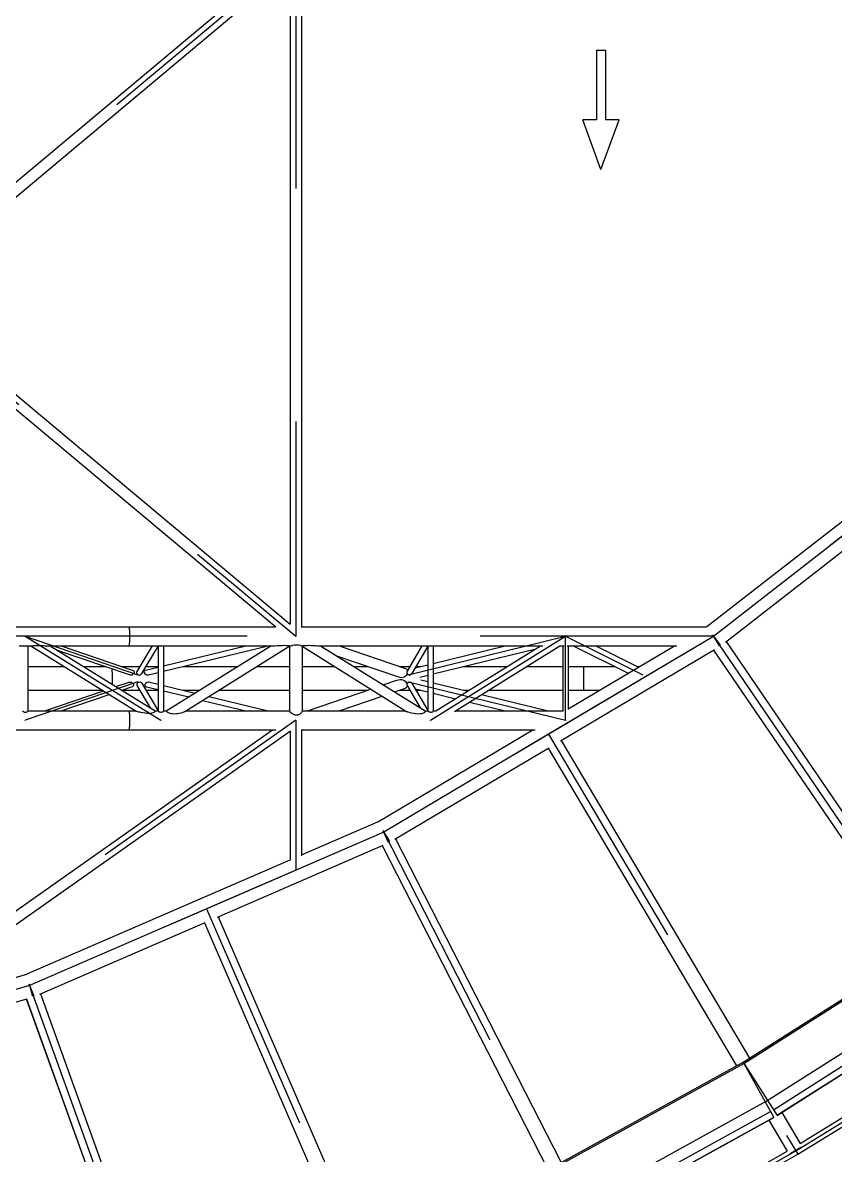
# Model space of a CAD drawing. Header units: millimetres. Extents: x 150209.93 to 150215.05, y 136675.65 to 136679.93.
# Drawn here: x 150213.8461 to 150214.1946, y 136675.9502 to 136676.4358 of the extents above; entities that cross this region are included whole.
import ezdxf

# ---------------------------------------------------------------- set-up
doc = ezdxf.new("R2010")
doc.units = ezdxf.units.MM
doc.header["$LTSCALE"] = 0.25
doc.linetypes.add('CENTER', pattern=[50.8, 31.75, -6.35, 6.35, -6.35])
doc.linetypes.add('XKITLINE00', pattern=[0])

# ---------------------------------------------------------------- blocks, each defined once
blk = doc.blocks.new('çatıı')
at = {"color": 8, "linetype": 'CENTER'}
for p, q in [((25173.6, 4170.3), (23430, 2710.3)), ((23430, 4170.3), (25173.6, 2710.3)), ((25173.6, 4170.3), (25173.6, 2710.3)), ((26714.9, 3212.6), (26069.1, 2710.2)), ((26714.9, 3212.6), (26069.1, 2710.2)), ((26392, 2961.4), (26069.1, 2710.2)), ((24815.9, 2710.3), (23430, 2710.3)), ((24593.9, 2710.3), (24835.2, 2627.8)), ((24593.9, 2710.3), (24884.5, 2530.3)), ((26069.2, 2710.3), (24815.9, 2710.3)), ((26069.1, 2710.2), (25362.3, 2290.9)), ((26069.1, 2710.2), (25362.3, 2290.9)), ((25414.3, 2627.8), (25751.8, 2710.3)), ((25462.7, 2530.3), (25751.8, 2710.3)), ((26069.1, 2710.2), (25715.7, 2500.5)), ((25751.8, 2710.3), (25917.5, 2627.8)), ((25751.8, 2530.3), (25751.8, 2710.3)), ((26069.1, 2710.2), (26577, 1965.4)), ((26069.1, 2710.2), (26646.5, 1863.3)), ((24835.2, 2612.8), (24593.9, 2530.3)), ((25414.3, 2612.8), (25751.8, 2530.3)), ((25173.6, 2530.3), (24201.8, 1845.4)), ((25173.6, 2530.3), (25173.5, 2209)), ((25715.7, 2500.5), (25362.3, 2290.9)), ((25715.7, 2500.5), (26182.3, 1714.1)), ((25715.7, 2500.5), (26245.3, 1607.9)), ((25362.3, 2290.9), (24603, 1961.6)), ((25362.3, 2290.9), (24603, 1961.6)), ((25362.3, 2290.9), (24982.7, 2126.2)), ((25362.3, 2290.9), (25772.7, 1488.2)), ((25362.3, 2290.9), (25828.9, 1378.2)), ((24982.7, 2126.2), (24603, 1961.6)), ((24982.7, 2126.2), (25346.6, 1287.1)), ((24982.7, 2126.2), (25395.7, 1173.8)), ((26134.5, 1794.7), (26524.2, 2042.8)), ((24603, 1961.6), (23800.5, 1729.3)), ((24603, 1961.6), (23800.5, 1729.3)), ((24603, 1961.6), (24201.8, 1845.4)), ((24603, 1961.6), (24908.6, 1113.5)), ((24603, 1961.6), (24950.4, 997.3)), ((26182.3, 1714.1), (26577, 1965.4)), ((25730, 1571.6), (26134.5, 1794.7)), ((26245.3, 1607.9), (26448, 1732.5)), ((25772.7, 1488.2), (26182.3, 1714.1)), ((26038.9, 1489.8), (26245.3, 1607.9))]:
    blk.add_line(p, q, dxfattribs=at)
at = {"color": 8, "linetype": 'XKITLINE00'}
for p, q in [((24301.8, 3456.2), (25130.4, 4150)), ((24320.8, 3440.3), (25162.2, 4144.8)), ((25161.4, 4144.2), (25161.4, 2736.4)), ((25185.8, 4150), (25185.8, 2729.5)), ((23506.2, 4122.4), (25161.5, 2736.3)), ((23506.2, 4090.6), (25130.7, 2730.3)), ((26054.8, 2731.2), (26698.1, 3231.7)), ((26094.7, 2698), (26396.4, 2932.6)), ((23551.9, 2730.6), (24815.9, 2730.6)), ((24815.9, 2730.6), (24816.2, 2730.3)), ((24815.9, 2730.6), (24816.2, 2730.3)), ((24815.9, 2730.6), (25130.4, 2730.6)), ((24816.2, 2730.3), (24816.4, 2729.4)), ((24816.2, 2730.3), (24816.4, 2729.4)), ((24816.4, 2729.4), (24816.6, 2727.9)), ((24816.6, 2727.9), (24816.9, 2725.8)), ((24816.9, 2725.8), (24817, 2723.3)), ((24817, 2723.3), (24817.2, 2720.4)), ((24817.2, 2720.4), (24817.3, 2717.2)), ((25185.8, 2730.6), (26054, 2730.6)), ((26053.6, 2730.6), (26054.8, 2731.2)), ((24816.9, 2694.7), (24816.6, 2692.7)), ((24817, 2697.2), (24816.9, 2694.7)), ((24817.2, 2700.1), (24817, 2697.2)), ((24817.3, 2703.3), (24817.2, 2700.1)), ((24817.3, 2717.2), (24817.4, 2713.8)), ((24817.4, 2706.7), (24817.3, 2703.3)), ((24817.4, 2713.8), (24817.4, 2710.3)), ((24817.4, 2710.3), (24817.4, 2706.7)), ((26066.7, 2713.3), (26083.5, 2691.6)), ((26067.1, 2713.6), (26081.1, 2690)), ((26072, 2706.5), (26071.9, 2705.4)), ((26072, 2706.3), (26072.1, 2706.4)), ((26096.2, 2699.1), (26535.3, 2055.1)), ((24580.8, 2690), (24594, 2690)), ((24589.4, 2690), (24589.8, 2689.9)), ((24589.8, 2689.9), (24590.6, 2689.9)), ((24589.9, 2690), (24590.3, 2689.9)), ((24590.6, 2689.9), (24592.2, 2690)), ((24592.2, 2690), (24594, 2690)), ((24594, 2690), (24595.7, 2690)), ((24595.7, 2690), (24608.6, 2690)), ((24595.7, 2690), (24597.3, 2689.9)), ((24597.3, 2689.9), (24598.6, 2689.9)), ((24598.2, 2689.9), (24598.4, 2690)), ((24598.2, 2689.9), (24598.2, 2689.9)), ((24598.6, 2689.9), (24598.9, 2690)), ((24598.6, 2689.9), (24598.6, 2689.9)), ((24599.6, 2690), (24599.6, 2550)), ((24606, 2690), (24831.7, 2550.1)), ((24606.2, 2690), (24606.3, 2689.9)), ((24606.3, 2689.9), (24606.8, 2690)), ((24606.8, 2690), (24608.6, 2690)), ((24607.2, 2690), (24607.3, 2690)), ((24608.6, 2690), (24610.8, 2690.3)), ((24608.6, 2690), (24608.6, 2690)), ((24610.8, 2690.3), (24614, 2690.5)), ((24614, 2690.5), (24615.1, 2690.6)), ((24615.1, 2690.6), (24617.6, 2690.8)), ((24617.6, 2690.8), (24622, 2690.9)), ((24622, 2690.9), (24626.9, 2690.8)), ((24626.9, 2690.8), (24629.3, 2690.6)), ((24629.3, 2690.6), (24631.9, 2690.5)), ((24631.9, 2690.5), (24636.6, 2690.2)), ((24636.6, 2690.2), (24640, 2690)), ((24639.8, 2690), (24815.9, 2690)), ((24640, 2690), (24640.8, 2690)), ((24640.8, 2690), (24643.8, 2690)), ((24643.8, 2690), (24644.8, 2689.9)), ((24644.8, 2689.9), (24644.9, 2690)), ((24647.5, 2690), (24872.6, 2550.5)), ((24661.9, 2681), (24816.4, 2628.2)), ((24670.9, 2690), (24824.9, 2637.3)), ((24816.2, 2690.3), (24815.9, 2690)), ((24816.2, 2690.3), (24815.9, 2690)), ((24815.9, 2690), (24884.4, 2690)), ((24816.4, 2691.2), (24816.2, 2690.3)), ((24816.4, 2691.2), (24816.2, 2690.3)), ((24816.6, 2692.7), (24816.4, 2691.2)), ((24865.8, 2690), (24832.9, 2635.1)), ((24878.8, 2689.7), (24843.3, 2630.3)), ((24878.8, 2690), (24878.8, 2550.3)), ((24880.3, 2690), (24880.7, 2689.9)), ((24880.7, 2689.9), (24881.1, 2689.9)), ((24880.8, 2690), (24881.1, 2689.9)), ((24881.1, 2689.9), (24882.6, 2690)), ((24882.6, 2690), (24884.4, 2690)), ((24884.4, 2690), (24886.1, 2690)), ((24886.1, 2690), (25127.1, 2690)), ((24886.1, 2690), (24887.8, 2690)), ((24887.8, 2690), (24889, 2689.9)), ((24888.9, 2689.9), (24889.1, 2690)), ((24889, 2689.9), (24889.3, 2689.9)), ((24889.3, 2689.9), (24889.6, 2690)), ((24890.2, 2635.4), (25114.2, 2690)), ((24890.2, 2647), (25066.4, 2690)), ((24890.2, 2690), (24890.2, 2549.8)), ((24896.2, 2550.4), (25120.4, 2690)), ((24936, 2549.5), (25161.3, 2689.8)), ((25123.5, 2690), (25123.9, 2689.9)), ((25123.9, 2689.9), (25125.9, 2690)), ((25124.5, 2690), (25124.8, 2689.9)), ((25125.9, 2690), (25129.3, 2690)), ((25129.3, 2690), (25129.6, 2690)), ((25129.6, 2690), (25134.3, 2690.4)), ((25134.3, 2690.4), (25139.2, 2690.7)), ((25139.2, 2690.7), (25140.4, 2690.7)), ((25140.4, 2690.7), (25144.3, 2691)), ((25144.3, 2691), (25149, 2691.1)), ((25149, 2691.1), (25153, 2690.9)), ((25153, 2690.9), (25154.3, 2690.7)), ((25154.3, 2690.7), (25156.2, 2690.6)), ((25156.2, 2690.6), (25158.8, 2690.3)), ((25158.8, 2690.3), (25159.9, 2690)), ((25159.9, 2690), (25160.4, 2690)), ((25160, 2688.9), (25160, 2550.4)), ((25160.4, 2690), (25161.5, 2689.9)), ((25160.5, 2689.2), (25160.7, 2689.3)), ((25160.7, 2689.3), (25161.3, 2689.8)), ((25160.8, 2690), (25162.2, 2690)), ((25161.1, 2689.6), (25161.2, 2689.6)), ((25161.3, 2689.8), (25161.6, 2689.9)), ((25161.5, 2689.9), (25161.6, 2690)), ((25161.5, 2689.9), (25161.5, 2689.9)), ((25161.6, 2689.9), (25162.9, 2690)), ((25161.6, 2689.9), (25161.7, 2690)), ((25162.9, 2690), (25165.1, 2690.6)), ((25165.1, 2690.6), (25166.1, 2690.7)), ((25166.1, 2690.7), (25167.7, 2691.3)), ((25167.7, 2691.3), (25170.6, 2691.9)), ((25170.6, 2691.9), (25172, 2692)), ((25172, 2692), (25173.6, 2692.3)), ((25173.6, 2692.3), (25176.6, 2692.4)), ((25176.6, 2692.4), (25179, 2692)), ((25179, 2692), (25179.5, 2692)), ((25179.5, 2692), (25182.1, 2691.4)), ((25182.1, 2691.4), (25183.9, 2690.7)), ((25183.9, 2690.7), (25184.3, 2690.7)), ((25184.3, 2690.7), (25185.9, 2690.1)), ((25185.9, 2690.1), (25186.1, 2690)), ((25186.1, 2690), (25186.8, 2690)), ((25186.6, 2690), (25187.5, 2690)), ((25186.8, 2689.9), (25188.2, 2690)), ((25186.8, 2690), (25186.9, 2689.7)), ((25186.9, 2689.6), (25187.2, 2688.9)), ((25187.2, 2689), (25411.2, 2549.5)), ((25187.2, 2688.9), (25187.3, 2688.8)), ((25187.2, 2688.9), (25187.3, 2688.8)), ((25187.3, 2688.8), (25187.3, 2549.5)), ((25188.2, 2690), (25188.8, 2690)), ((25188.8, 2690), (25190.4, 2690.3)), ((25190.4, 2690.3), (25193.4, 2690.6)), ((25193.4, 2690.6), (25195.5, 2690.7)), ((25195.5, 2690.7), (25197, 2690.9)), ((25197, 2690.9), (25201.2, 2691.1)), ((25201.2, 2691.1), (25206, 2691)), ((25206, 2691), (25209.8, 2690.7)), ((25209.8, 2690.7), (25211, 2690.7)), ((25211, 2690.7), (25215.7, 2690.4)), ((25215.7, 2690.4), (25220.1, 2690)), ((25220.1, 2690), (25220.3, 2690)), ((25220.3, 2690), (25223.3, 2690)), ((25222.3, 2690), (25462.7, 2690)), ((25223.3, 2690), (25224.8, 2689.9)), ((25223.9, 2689.9), (25224.1, 2690)), ((25224.8, 2689.9), (25225.1, 2690)), ((25226.9, 2690), (25451, 2550.4)), ((25266.6, 2690), (25408.7, 2641.3)), ((25444.2, 2690), (25412.3, 2635.7)), ((25457, 2689.3), (25422.4, 2630.4)), ((25457, 2690), (25457, 2550.2)), ((25458.5, 2690), (25458.8, 2689.9)), ((25458.8, 2689.9), (25459.4, 2689.9)), ((25458.9, 2690), (25459.3, 2689.9)), ((25459.4, 2689.9), (25460.9, 2690)), ((25460.9, 2690), (25462.7, 2690)), ((25462.7, 2690), (25464.5, 2690)), ((25464.5, 2690), (25466.1, 2690)), ((25464.5, 2690), (25703.6, 2690)), ((25466.1, 2690), (25467.3, 2689.9)), ((25467.1, 2689.9), (25467.3, 2690)), ((25467.3, 2689.9), (25467.5, 2689.9)), ((25467.5, 2689.9), (25467.8, 2690)), ((25468.4, 2652.3), (25622.6, 2690)), ((25468.4, 2690), (25468.4, 2549.9)), ((25468.4, 2629.7), (25688, 2683.4)), ((25474.3, 2550.3), (25698.5, 2690)), ((25514.1, 2549.4), (25739.8, 2690)), ((25739.5, 2690), (25749.3, 2690)), ((25740.9, 2486), (26071.1, 2681.9)), ((25746.1, 2690), (25746.1, 2550.2)), ((25755.5, 2690), (25990.4, 2690)), ((25757.5, 2554.9), (25985.2, 2690)), ((25757.5, 2690), (25757.5, 2553.4)), ((25768, 2690), (25886.1, 2631.2)), ((25817.1, 2690), (25908.5, 2644.5)), ((26069.5, 2680.9), (26508.6, 2036.9)), ((25260.9, 2668.8), (25393.9, 2623.2)), ((25429.7, 2642.8), (25457, 2649.5)), ((24599.6, 2645.7), (24677.5, 2645.7)), ((24719, 2645.7), (24765.3, 2645.7)), ((24779.3, 2640.9), (24779.3, 2640.8)), ((24779.3, 2640.8), (24779.6, 2638.2)), ((24779.6, 2638.2), (24779.7, 2635.2)), ((24779.7, 2635.2), (24779.9, 2631.8)), ((24779.9, 2631.8), (24780, 2628.1)), ((24780, 2628.1), (24780.1, 2624.2)), ((24780.1, 2624.2), (24780.1, 2620.3)), ((24800.4, 2645.7), (24839.3, 2645.7)), ((24816.4, 2628.2), (24818.6, 2627.6)), ((24818.6, 2627.6), (24820.8, 2627.6)), ((24820.8, 2627.6), (24823, 2628.1)), ((24823, 2628.1), (24824.8, 2629.1)), ((24824.8, 2629.1), (24825.6, 2629.8)), ((24824.9, 2637.3), (24825.9, 2636.7)), ((24825.6, 2629.8), (24826.3, 2630.4)), ((24825.9, 2636.7), (24826.4, 2636.4)), ((24827.2, 2632), (24826.3, 2630.4)), ((24826.4, 2636.4), (24827.3, 2635.1)), ((24827.5, 2633.4), (24827.2, 2632)), ((24827.3, 2635.1), (24827.5, 2633.6)), ((24827.5, 2633.6), (24827.5, 2633.4)), ((24832.9, 2635.1), (24832.5, 2633.6)), ((24832.5, 2633.6), (24832.5, 2633.2)), ((24832.5, 2633.2), (24832.6, 2632)), ((24832.6, 2632), (24833.2, 2630.4)), ((24833.2, 2630.4), (24833.8, 2629.6)), ((24833.8, 2629.6), (24834.3, 2629)), ((24834.3, 2629), (24835.8, 2628)), ((24835.8, 2628), (24837.5, 2627.5)), ((24837.5, 2627.5), (24839.2, 2627.4)), ((24839.2, 2627.4), (24840.9, 2627.9)), ((24840.9, 2627.9), (24842.3, 2628.9)), ((24842.8, 2629.6), (24842.3, 2628.9)), ((24843.3, 2630.3), (24842.8, 2629.6)), ((24848.9, 2636.2), (24848.3, 2634.9)), ((24848.3, 2634.9), (24848.3, 2633.4)), ((24848.3, 2633.4), (24848.4, 2633.3)), ((24848.4, 2633.3), (24848.9, 2631.8)), ((24848.9, 2636.2), (24849.4, 2636.6)), ((24848.9, 2631.8), (24850, 2630.2)), ((24849.4, 2636.6), (24850.1, 2637.2)), ((24850, 2630.2), (24850.7, 2629.7)), ((24850.1, 2637.2), (24851.9, 2637.7)), ((24850.7, 2629.7), (24851.6, 2628.9)), ((24851.6, 2628.9), (24853.6, 2627.9)), ((24851.9, 2637.7), (24878.8, 2644.2)), ((24852.5, 2645.7), (24878.8, 2645.7)), ((24853.6, 2627.9), (24855.8, 2627.5)), ((24855.8, 2627.5), (24858, 2627.5)), ((24858, 2627.5), (24878.8, 2632.6)), ((24932.5, 2645.7), (25049.2, 2645.7)), ((25090.5, 2645.7), (25160, 2645.7)), ((25187.3, 2645.7), (25256.7, 2645.7)), ((25298, 2645.7), (25328.3, 2645.7)), ((25393.9, 2623.2), (25396.9, 2622.5)), ((25395.9, 2645.7), (25418.2, 2645.7)), ((25396.9, 2622.5), (25400, 2622.3)), ((25400, 2622.3), (25403, 2622.6)), ((25403, 2622.6), (25405.8, 2623.5)), ((25405.8, 2623.5), (25408.2, 2624.9)), ((25408.2, 2624.9), (25409.4, 2625.9)), ((25408.7, 2641.3), (25410.7, 2640.3)), ((25409.4, 2625.9), (25410.3, 2626.6)), ((25411.9, 2628.6), (25410.3, 2626.6)), ((25410.7, 2640.3), (25411.6, 2639.4)), ((25411.6, 2639.4), (25412.2, 2638.9)), ((25412.3, 2629.7), (25411.9, 2628.6)), ((25412.3, 2635.5), (25412, 2634.3)), ((25412, 2634.3), (25412, 2633.3)), ((25412, 2633.3), (25412, 2632.5)), ((25412, 2632.5), (25412.4, 2630.7)), ((25412.2, 2638.9), (25413.2, 2637.2)), ((25412.3, 2635.7), (25412.3, 2635.5)), ((25412.6, 2630.2), (25412.3, 2629.7)), ((25412.4, 2630.7), (25412.5, 2630.7)), ((25412.5, 2630.7), (25412.7, 2630.1)), ((25412.7, 2630.1), (25413, 2629.7)), ((25413, 2629.7), (25413.4, 2629.1)), ((25413.2, 2637.2), (25413.2, 2637.1)), ((25413.4, 2629.1), (25414.9, 2628.1)), ((25414.9, 2628.1), (25416.6, 2627.5)), ((25416.6, 2627.5), (25418.4, 2627.5)), ((25418.4, 2627.5), (25420, 2628)), ((25420, 2628), (25421.4, 2629)), ((25422, 2629.7), (25421.4, 2629)), ((25422.4, 2630.3), (25422, 2629.7)), ((25431.4, 2645.7), (25441.4, 2645.7)), ((25440, 2622.8), (25457, 2626.9)), ((25533.6, 2645.7), (25627.4, 2645.7)), ((25668.7, 2645.7), (25746.1, 2645.7)), ((25757.5, 2645.7), (25857, 2645.7)), ((25906.1, 2645.7), (25910.6, 2645.7)), ((24780, 2612.4), (24779.9, 2608.7)), ((24779.9, 2608.7), (24779.9, 2608)), ((24780.1, 2616.3), (24780, 2612.4)), ((24780.1, 2620.3), (24780.1, 2616.3)), ((24788.3, 2602.7), (24814.4, 2611.7)), ((24800.8, 2595), (24823.6, 2602.8)), ((24814.4, 2611.7), (24816.5, 2612.3)), ((24816.5, 2612.3), (24818.9, 2612.3)), ((24818.9, 2612.3), (24821.2, 2611.9)), ((24821.2, 2611.9), (24823.1, 2610.9)), ((24823.1, 2610.9), (24824.1, 2610.1)), ((24823.6, 2602.8), (24824.4, 2603.3)), ((24824.1, 2610.1), (24824.7, 2609.6)), ((24824.4, 2603.3), (24825, 2603.7)), ((24824.7, 2609.6), (24825.7, 2608.1)), ((24825.9, 2605), (24825, 2603.7)), ((24825.7, 2608.1), (24826.1, 2606.5)), ((24826.1, 2606.5), (24825.9, 2605)), ((24826.1, 2606.5), (24826.1, 2606.5)), ((24833.5, 2609.4), (24832.9, 2607.8)), ((24832.9, 2607.8), (24832.9, 2606.7)), ((24832.9, 2606.7), (24832.9, 2606.2)), ((24832.9, 2606.2), (24833.3, 2604.8)), ((24833.3, 2604.8), (24861.8, 2557.2)), ((24834.2, 2610.3), (24833.5, 2609.4)), ((24834.5, 2610.8), (24834.2, 2610.3)), ((24834.5, 2610.8), (24835.9, 2611.8)), ((24835.9, 2611.8), (24837.6, 2612.4)), ((24837.6, 2612.4), (24839.4, 2612.5)), ((24839.4, 2612.5), (24841.1, 2612.1)), ((24841.1, 2612.1), (24842.5, 2611.2)), ((24842.5, 2611.2), (24843.2, 2610.3)), ((24843.2, 2610.3), (24843.6, 2609.9)), ((24843.6, 2609.9), (24878.8, 2550.9)), ((24850.3, 2606.7), (24850.1, 2605.3)), ((24850.1, 2605.3), (24850.7, 2604)), ((24851, 2608.4), (24850.3, 2606.8)), ((24850.3, 2606.8), (24850.3, 2606.7)), ((24850.7, 2604), (24851.3, 2603.5)), ((24852.3, 2609.9), (24851, 2608.4)), ((24851.3, 2603.5), (24851.9, 2603)), ((24851.9, 2603), (24853.6, 2602.4)), ((24852.3, 2609.9), (24852.8, 2610.2)), ((24852.8, 2610.2), (24854.1, 2611.2)), ((24853.6, 2602.4), (24878.8, 2596.3)), ((24854.1, 2611.2), (24856.2, 2612.1)), ((24856.2, 2612.1), (24858.5, 2612.5)), ((24858.5, 2612.5), (24860.9, 2612.4)), ((24860.9, 2612.4), (24878.8, 2608)), ((24890.2, 2605.2), (24957.8, 2588.7)), ((25361.4, 2606.2), (25390.7, 2616.2)), ((25385.4, 2591.3), (25408.6, 2599.3)), ((25390.7, 2616.2), (25393.7, 2617.2)), ((25393.7, 2617.2), (25396.9, 2617.6)), ((25396.9, 2617.6), (25400.1, 2617.5)), ((25400.1, 2617.5), (25403.1, 2616.8)), ((25403.1, 2616.8), (25405.8, 2615.7)), ((25405.8, 2615.7), (25408.1, 2614.1)), ((25408.1, 2614.1), (25408.2, 2614)), ((25408.2, 2614), (25410, 2612.2)), ((25408.6, 2599.3), (25410.4, 2600.4)), ((25410, 2612.2), (25411.2, 2610.2)), ((25410.6, 2600.7), (25410.4, 2600.4)), ((25411.7, 2601.9), (25410.6, 2600.7)), ((25411.2, 2610.2), (25411.3, 2610.1)), ((25411.3, 2610.1), (25412.2, 2608)), ((25412.2, 2603.5), (25411.7, 2601.9)), ((25412.2, 2608.2), (25412.1, 2607.6)), ((25412.1, 2607.6), (25412.1, 2607)), ((25412.1, 2607), (25412.1, 2605.9)), ((25412.6, 2609.3), (25412.2, 2608.2)), ((25412.3, 2603.6), (25412.2, 2603.5)), ((25412.5, 2604.7), (25412.3, 2603.6)), ((25412.4, 2604.9), (25412.5, 2604.6)), ((25412.5, 2604.6), (25440.4, 2557)), ((25413.3, 2610.1), (25412.6, 2609.3)), ((25413.7, 2610.7), (25413.3, 2610.1)), ((25413.7, 2610.7), (25415.1, 2611.7)), ((25415.1, 2611.7), (25416.8, 2612.3)), ((25416.8, 2612.3), (25418.5, 2612.4)), ((25418.5, 2612.4), (25420.2, 2612)), ((25420.2, 2612), (25421.7, 2611.1)), ((25421.7, 2611.1), (25422.4, 2610.1)), ((25422.4, 2610.1), (25422.7, 2609.8)), ((25422.7, 2609.8), (25457, 2551.3)), ((25429.7, 2597.8), (25457, 2591.1)), ((25441.9, 2617.3), (25457, 2613.6)), ((25468.4, 2610.8), (25542.3, 2592.7)), ((24599.6, 2594.9), (24759.5, 2594.9)), ((24635.7, 2550.6), (24761.5, 2593.6)), ((24670.9, 2550.6), (24774, 2585.9)), ((24801, 2594.9), (24839.2, 2594.9)), ((24852.5, 2594.9), (24878.8, 2594.9)), ((24890.2, 2593.5), (24944.3, 2580.3)), ((24932.6, 2594.9), (24967.6, 2594.9)), ((24987.4, 2581.5), (25114.3, 2550.6)), ((25008.9, 2594.9), (25160, 2594.9)), ((25187.3, 2594.9), (25328.4, 2594.9)), ((25199.2, 2550.6), (25334.8, 2597.1)), ((25266.5, 2550.6), (25358.7, 2582.2)), ((25395.8, 2594.9), (25418.2, 2594.9)), ((25431.4, 2594.9), (25441.7, 2594.9)), ((25468.4, 2588.3), (25516.4, 2576.6)), ((25533.4, 2594.9), (25545.8, 2594.9)), ((25572, 2585.5), (25714.6, 2550.6)), ((25587.1, 2594.9), (25746.1, 2594.9)), ((25757.5, 2594.9), (25824.9, 2594.9)), ((24588.2, 2550.2), (24588.3, 2550.1)), ((24588.3, 2550.1), (24588.5, 2549.7)), ((24588.5, 2549.7), (24589.3, 2549.2)), ((24589.3, 2549.2), (24589.8, 2549)), ((24589.8, 2549), (24590.6, 2548.6)), ((24598.6, 2549), (24599.4, 2549.4)), ((24598.6, 2548.9), (24598.6, 2549)), ((24599.6, 2550), (24599.4, 2549.4)), ((24599.6, 2550.6), (24815.9, 2550.6)), ((24815.9, 2550.6), (24816.2, 2550.3)), ((24815.9, 2550.6), (24816.2, 2550.3)), ((24815.9, 2550.6), (24831, 2550.6)), ((24816.2, 2550.3), (24816.4, 2549.4)), ((24816.2, 2550.3), (24816.4, 2549.4)), ((24816.4, 2549.4), (24816.7, 2547.9)), ((24831.7, 2550.1), (24833.4, 2549.6)), ((24833.4, 2549.6), (24833.5, 2549.5)), ((24833.5, 2549.5), (24836.9, 2548.6)), ((24872.6, 2549.6), (24871.9, 2548.7)), ((24872.5, 2550.6), (24878.8, 2550.6)), ((24872.6, 2550.5), (24872.6, 2550.4)), ((24872.6, 2550.4), (24872.9, 2550.2)), ((24872.9, 2550.2), (24872.6, 2549.6)), ((24872.6, 2549.6), (24872.6, 2549.6)), ((24878.8, 2550.3), (24878.9, 2550.1)), ((24878.9, 2550.1), (24879.1, 2549.8)), ((24879.1, 2549.8), (24879.8, 2549.3)), ((24879.8, 2549.3), (24880.7, 2549)), ((24880.7, 2549), (24881.1, 2548.8)), ((24889, 2548.8), (24889.3, 2549)), ((24889.3, 2549), (24889.9, 2549.3)), ((24890.2, 2549.8), (24889.9, 2549.3)), ((24890.2, 2550.6), (24896.5, 2550.6)), ((24896.2, 2550.4), (24896.5, 2550.1)), ((24896.5, 2550.1), (24896.5, 2550)), ((24896.5, 2550), (24897.1, 2549.2)), ((24897.1, 2549.2), (24897.6, 2549)), ((24897.6, 2549), (24898.3, 2548.2)), ((24934.4, 2548.6), (24935.2, 2549)), ((24935.2, 2549), (24936, 2549.5)), ((24937.8, 2550.6), (25160, 2550.6)), ((24973.9, 2573.1), (25066.4, 2550.6)), ((25160, 2550.4), (25160.2, 2550.1)), ((25160.2, 2550.1), (25160.3, 2549.7)), ((25160.3, 2549.7), (25161.1, 2549)), ((25161.1, 2549), (25161.3, 2548.7)), ((25187.1, 2549), (25186.9, 2548.4)), ((25187.3, 2549.5), (25187.1, 2549)), ((25187.3, 2550.6), (25409.4, 2550.6)), ((25411.2, 2549.5), (25412.5, 2549)), ((25412.5, 2549), (25413.5, 2548.6)), ((25450.8, 2550.6), (25457, 2550.6)), ((25451.1, 2549), (25450.9, 2548.3)), ((25451, 2550.4), (25451.3, 2550.1)), ((25451.1, 2549), (25451.5, 2549.2)), ((25451.3, 2550.1), (25451.5, 2550)), ((25451.5, 2550), (25451.5, 2549.2)), ((25457, 2550.2), (25457.1, 2550.1)), ((25457.1, 2550.1), (25457.3, 2549.8)), ((25457.3, 2549.8), (25458.1, 2549.3)), ((25458.1, 2549.3), (25458.8, 2549)), ((25458.8, 2549), (25459.4, 2548.7)), ((25467.3, 2548.8), (25467.5, 2549)), ((25467.5, 2549), (25468.1, 2549.3)), ((25468.4, 2549.9), (25468.1, 2549.3)), ((25468.4, 2550.6), (25474.7, 2550.6)), ((25515.9, 2550.6), (25746.1, 2550.6)), ((25546.1, 2569.3), (25622.9, 2550.6)), ((24590.6, 2548.6), (24592.2, 2548.1)), ((24592.2, 2548.1), (24594, 2547.9)), ((24594, 2547.9), (24595.7, 2548)), ((24595.7, 2548), (24597.3, 2548.4)), ((24597.3, 2548.4), (24598.6, 2548.9)), ((24816.7, 2547.9), (24816.9, 2545.8)), ((24816.9, 2545.8), (24817.1, 2543.3)), ((24817.1, 2543.3), (24817.2, 2540.4)), ((24817.2, 2540.4), (24817.3, 2537.2)), ((24817.3, 2537.2), (24817.4, 2533.8)), ((24817.4, 2526.7), (24817.3, 2523.3)), ((24817.4, 2533.8), (24817.4, 2530.3)), ((24817.4, 2530.3), (24817.4, 2526.7)), ((24836.9, 2548.6), (24839.1, 2548.2)), ((24839.1, 2548.2), (24841.1, 2547.6)), ((24841.1, 2547.6), (24846.1, 2546.7)), ((24846.1, 2546.7), (24850.4, 2546.2)), ((24850.4, 2546.2), (24851.3, 2546)), ((24851.3, 2546), (24856.5, 2545.6)), ((24856.5, 2545.6), (24861.1, 2545.6)), ((24861.1, 2545.6), (24864.9, 2546.1)), ((24864.9, 2546.1), (24865.2, 2546.2)), ((24865.2, 2546.2), (24868.1, 2546.8)), ((24868.1, 2546.8), (24870.3, 2547.7)), ((24870.7, 2548.2), (24870.3, 2547.7)), ((24870.7, 2548.2), (24871.9, 2548.7)), ((24881.1, 2548.8), (24882.6, 2548.3)), ((24882.6, 2548.3), (24884.4, 2548)), ((24884.4, 2548), (24886.1, 2548)), ((24886.1, 2548), (24887.8, 2548.2)), ((24887.8, 2548.2), (24889, 2548.8)), ((24898.3, 2548.2), (24900.1, 2547.3)), ((24900.1, 2547.3), (24900.2, 2547.2)), ((24900.2, 2547.2), (24902.5, 2546.1)), ((24902.5, 2546.1), (24905.6, 2545.2)), ((24905.6, 2545.2), (24906.5, 2545.1)), ((24906.5, 2545.1), (24909.2, 2544.6)), ((24909.2, 2544.6), (24913.5, 2544.4)), ((24913.5, 2544.4), (24918.3, 2544.8)), ((24918.3, 2544.8), (24920.4, 2545.1)), ((24920.4, 2545.1), (24923.1, 2545.5)), ((24923.1, 2545.5), (24927.6, 2546.4)), ((24927.6, 2546.4), (24930.7, 2547.3)), ((24930.7, 2547.3), (24931.6, 2547.5)), ((24931.6, 2547.5), (24934.4, 2548.6)), ((25161.3, 2548.7), (25162.9, 2547.3)), ((25162.9, 2547.3), (25165.1, 2545.6)), ((25165.1, 2545.6), (25166.1, 2545.1)), ((25166.1, 2545.1), (25167.7, 2544)), ((25167.7, 2544), (25170.6, 2542.8)), ((25170.6, 2542.8), (25172, 2542.4)), ((25172, 2542.4), (25173.6, 2542)), ((25173.6, 2542), (25176.6, 2541.9)), ((25176.6, 2541.9), (25179, 2542.4)), ((25179, 2542.4), (25179.5, 2542.6)), ((25179.5, 2542.6), (25182.1, 2543.7)), ((25182.1, 2543.7), (25183.9, 2545.1)), ((25183.9, 2545.1), (25184.3, 2545.3)), ((25184.3, 2545.3), (25185.9, 2546.9)), ((25186.1, 2547.3), (25185.9, 2546.9)), ((25186.9, 2548.4), (25186.1, 2547.3)), ((25413.5, 2548.6), (25417, 2547.5)), ((25417, 2547.5), (25418, 2547.3)), ((25418, 2547.3), (25421.5, 2546.4)), ((25421.5, 2546.4), (25426.5, 2545.4)), ((25426.5, 2545.4), (25429.4, 2545.1)), ((25429.4, 2545.1), (25431.8, 2544.7)), ((25431.8, 2544.7), (25436.7, 2544.4)), ((25436.7, 2544.4), (25441.1, 2544.6)), ((25441.1, 2544.6), (25443.7, 2545.1)), ((25443.7, 2545.1), (25444.6, 2545.2)), ((25444.6, 2545.2), (25447.5, 2546.1)), ((25447.5, 2546.1), (25449.5, 2547.2)), ((25449.5, 2547.3), (25450.9, 2548.3)), ((25449.5, 2547.3), (25449.5, 2547.2)), ((25459.4, 2548.7), (25460.9, 2548.2)), ((25460.9, 2548.2), (25462.7, 2548)), ((25462.7, 2548), (25464.5, 2548)), ((25464.5, 2548), (25466.1, 2548.3)), ((25466.1, 2548.3), (25467.3, 2548.8)), ((23551.9, 2510), (24815.9, 2510)), ((24229.1, 1879.6), (25123.7, 2510)), ((24297.7, 1898.1), (25162.5, 2507.5)), ((24816.2, 2510.3), (24815.9, 2510)), ((24816.2, 2510.3), (24815.9, 2510)), ((24815.9, 2510), (25131.2, 2510)), ((24816.4, 2511.2), (24816.2, 2510.3)), ((24816.4, 2511.2), (24816.2, 2510.3)), ((24816.7, 2512.7), (24816.4, 2511.2)), ((24816.9, 2514.7), (24816.7, 2512.7)), ((24817.1, 2517.2), (24816.9, 2514.7)), ((24817.2, 2520.1), (24817.1, 2517.2)), ((24817.3, 2523.3), (24817.2, 2520.1)), ((25161.4, 2506.8), (25161.4, 2230.8)), ((25185.3, 2510), (25687, 2510)), ((25185.8, 2510), (25185.7, 2240.1)), ((25350.7, 2313.5), (25681.9, 2510)), ((25742.5, 2486.9), (26146.4, 1806.3)), ((25742.6, 2486.9), (26146.4, 1806.3)), ((25386.3, 2275.5), (25716.4, 2471.4)), ((25714.8, 2470.5), (26118.7, 1789.8)), ((25714.8, 2470.4), (26118.6, 1789.8)), ((25185.7, 2242), (25350.7, 2313.5)), ((25360.3, 2294.3), (25374.3, 2270.6)), ((25360.7, 2294.5), (25371.7, 2269.3)), ((25364.2, 2286.6), (25364.7, 2286.8)), ((25364.3, 2286.4), (25364.8, 2286.7)), ((25005.8, 2108.6), (25360.8, 2262.5)), ((25359.1, 2261.8), (25713.9, 1567.7)), ((25359.1, 2261.8), (25713.9, 1567.7)), ((25387.8, 2276.4), (25742.6, 1582.4)), ((25387.8, 2276.4), (25742.6, 1582.4)), ((24594.4, 1985.5), (25161.4, 2231.4)), ((24624.9, 1943.4), (24979.8, 2097.3)), ((24978, 2096.5), (25292.9, 1370.2)), ((25007.6, 2109.3), (25322.5, 1383.1)), ((26132.8, 1797.6), (26522.3, 2045.6)), ((26132.9, 1797.5), (26522.3, 2045.4)), ((26134.5, 1794.7), (26524.2, 2042.8)), ((24301.3, 1900.7), (24594.4, 1985.5)), ((24601.5, 1965.2), (24612.4, 1940)), ((24601.9, 1965.4), (24609.6, 1939)), ((24604.3, 1957.1), (24604.9, 1957.3)), ((24604.4, 1957), (24605, 1957.2)), ((24626.5, 1944.1), (24890.6, 1210.7)), ((24626.5, 1944.1), (24890.7, 1210.8)), ((26197.5, 1695.8), (26587.2, 1943.9)), ((24222.5, 1825), (24597.9, 1933.7)), ((24596.1, 1933.2), (24860.3, 1199.8)), ((24596.2, 1933.2), (24860.4, 1199.8)), ((26205.2, 1683.7), (26594.9, 1931.8)), ((26205.5, 1683.3), (26595.1, 1931.4)), ((25728.5, 1574.6), (26132.8, 1797.6)), ((25728.6, 1574.5), (26132.8, 1797.4)), ((26132.8, 1797.4), (26205.5, 1683.3)), ((26132.9, 1797.5), (26198.3, 1679)), ((25730, 1571.6), (26134.5, 1794.7)), ((26249.6, 1600.7), (26452.5, 1725.4)), ((26254.8, 1623.5), (26443.4, 1739.5)), ((25786.7, 1468.9), (26191.1, 1692)), ((25793.6, 1456.3), (26198.1, 1679.4)), ((25793.8, 1455.9), (26198.3, 1679)), ((26215.6, 1689.7), (26254.8, 1623.6)), ((26187.8, 1673.2), (26227, 1607.1)), ((26034.9, 1497.1), (26227.1, 1607.1)), ((26233.5, 1601.5), (26235.2, 1602.7)), ((26233.9, 1601.7), (26235.5, 1602.9)), ((26235.2, 1602.7), (26237.2, 1604)), ((26235.5, 1602.9), (26237.5, 1604.2)), ((26237.2, 1604), (26239.6, 1605.5)), ((26237.5, 1604.2), (26239.8, 1605.6)), ((26239.6, 1605.5), (26242.1, 1607.1)), ((26239.8, 1605.6), (26242.2, 1607.2)), ((26242.1, 1607.1), (26244.8, 1608.8)), ((26242.2, 1607.2), (26244.9, 1608.7)), ((26244.8, 1608.8), (26247.6, 1610.3)), ((26244.9, 1608.7), (26247.5, 1610.3)), ((26244.9, 1608.7), (26249.6, 1600.7)), ((26244.9, 1608.7), (26249.6, 1600.7)), ((26247.5, 1610.3), (26250, 1611.7)), ((26247.6, 1610.3), (26250.2, 1611.8)), ((26250, 1611.7), (26252.4, 1613)), ((26250.2, 1611.8), (26252.6, 1613.2)), ((26252.4, 1613), (26254.5, 1614.1)), ((26252.6, 1613.2), (26254.8, 1614.3)), ((26254.5, 1614.1), (26256.2, 1615)), ((26254.8, 1614.3), (26256.6, 1615.2)), ((26256.2, 1615), (26256.4, 1615)), ((26256.6, 1615.2), (26256.9, 1615.4)), ((26043, 1482.4), (26249.6, 1600.7)), ((26233.3, 1601.3), (26233.5, 1601.5)), ((26233.8, 1601.6), (26233.9, 1601.7))]:
    blk.add_line(p, q, dxfattribs=at)
at = {"color": 1}
for p, q in [((25818.2, 3966.7), (25818.2, 3817)), ((25818.2, 3966.7), (25837.5, 3966.7)), ((25837.5, 3966.7), (25837.5, 3817)), ((25827.8, 3710.5), (25788.9, 3817)), ((25818.2, 3817), (25788.9, 3817)), ((25827.8, 3710.5), (25866.8, 3817)), ((25866.8, 3817), (25837.5, 3817))]:
    blk.add_line(p, q, dxfattribs=at)
blk.add_line((25791.2, 2594.9), (25791.2, 2645.7))
at = {"color": 8, "linetype": 'XKITLINE00'}
for centre in [(24593.9, 2710.3), (24593.9, 2710.3), (24815.9, 2710.3), (24815.9, 2710.3), (25173.6, 2710.3), (25173.6, 2710.3), (25751.8, 2710.3), (25751.8, 2710.3), (25751.8, 2710.3), (25751.8, 2710.3), (26069.1, 2710.2), (26069.1, 2710.2), (26069.1, 2710.2), (26069.1, 2710.2), (26069.1, 2710.2), (26069.1, 2710.2), (26069.1, 2710.2), (26069.1, 2710.2), (26069.1, 2710.2), (26069.1, 2710.2), (26069.2, 2710.3), (24835.2, 2627.8), (25414.3, 2627.8), (25917.5, 2627.8), (24835.2, 2612.8), (25414.3, 2612.8), (24593.9, 2530.3), (24884.5, 2530.3), (25173.6, 2530.3), (25173.6, 2530.3), (25462.7, 2530.3), (25751.8, 2530.3), (25751.8, 2530.3), (25715.7, 2500.5), (25715.7, 2500.5), (25715.7, 2500.5), (25715.7, 2500.5), (25715.7, 2500.5), (25362.3, 2290.9), (25362.3, 2290.9), (25362.3, 2290.9), (25362.3, 2290.9), (25362.3, 2290.9), (25362.3, 2290.9), (25362.3, 2290.9), (25362.3, 2290.9), (25362.3, 2290.9), (25362.3, 2290.9), (25173.5, 2209), (24982.7, 2126.2), (24982.7, 2126.2), (24982.7, 2126.2), (24982.7, 2126.2), (24982.7, 2126.2), (24603, 1961.6), (24603, 1961.6), (24603, 1961.6), (24603, 1961.6), (24603, 1961.6), (24603, 1961.6), (24603, 1961.6), (24603, 1961.6), (24603, 1961.6), (24603, 1961.6), (26134.5, 1794.7), (26134.5, 1794.7), (26182.3, 1714.1), (26182.3, 1714.1), (26182.3, 1714.1), (26245.3, 1607.9), (26245.3, 1607.9), (26245.3, 1607.9)]:
    blk.add_circle(centre, 0.05, dxfattribs=at)

msp = doc.modelspace()

# ---------------------------------------------------------------- block references
at = {"xscale": 0.0002000170049888334, "yscale": 0.0002000170049888334, "zscale": 0.0002000170049888334}
msp.add_blockref('çatıı', (150208.92807, 136675.63059), dxfattribs=at)

doc.saveas('drawing.dxf')
